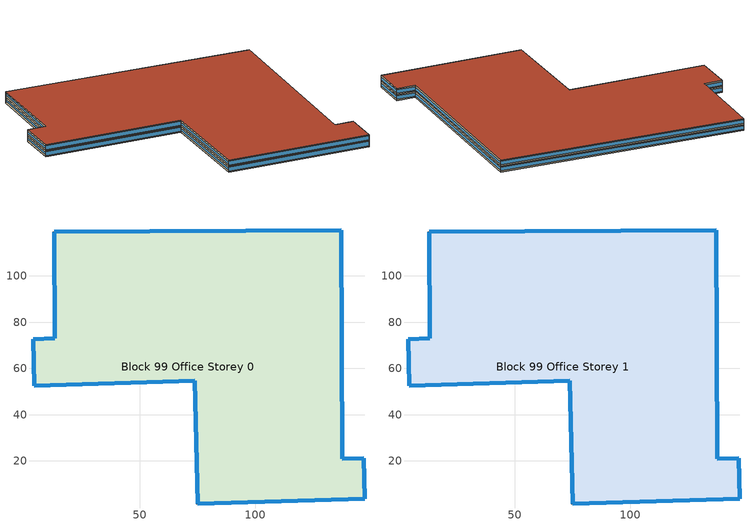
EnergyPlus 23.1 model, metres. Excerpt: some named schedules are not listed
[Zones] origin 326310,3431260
Block 99 Office Storey 0
 floor ground (Project Floor): 137.31,119.9 137.7,20.98 147.07,21.27 147.45,3.64 75.11,1.38 73.97,54.73 4.4,52.44 3.97,72.73 13.24,73.14 13.13,119.04 z0
 wall outside (Project Wall): 75.11,1.38 147.45,3.64 147.07,21.27 137.7,20.98 137.31,119.9 13.13,119.04 13.24,73.14 3.97,72.73 4.4,52.44 73.97,54.73 75.11,1.38 z0:3
 window (Office_south_window_construction): 75.14,1.38 147.41,3.64 / 4.44,52.44 73.94,54.73 z0.45:2.55
 window (Office_east_window_construction): 147.45,3.65 147.07,21.26 / 137.7,21.03 137.31,119.85 z0.9:2.1
 window (Office_north_window_construction): 147.06,21.27 137.71,20.98 / 137.25,119.89 13.2,119.04 / 13.24,73.14 3.98,72.73 z0.6:2.4
 window (Office_west_window_construction): 13.13,119.02 13.24,73.16 / 3.97,72.72 4.4,52.45 / 73.97,54.71 75.11,1.41 z1.05:1.95
 roof outside (Project Ceiling): 147.45,3.64 147.07,21.27 137.7,20.98 137.31,119.9 13.13,119.04 13.24,73.14 3.97,72.73 4.4,52.44 73.97,54.73 75.11,1.38 z3
Block 99 Office Storey 1
 floor outside (Project Floor): 137.31,119.9 137.7,20.98 147.07,21.27 147.45,3.64 75.11,1.38 73.97,54.73 4.4,52.44 3.97,72.73 13.24,73.14 13.13,119.04 z3
 wall outside (Project Wall): 75.11,1.38 147.45,3.64 147.07,21.27 137.7,20.98 137.31,119.9 13.13,119.04 13.24,73.14 3.97,72.73 4.4,52.44 73.97,54.73 75.11,1.38 z3:6
 window (Office_south_window_construction): 75.14,1.38 147.41,3.64 / 4.44,52.44 73.94,54.73 z3.45:5.55
 window (Office_east_window_construction): 147.45,3.65 147.07,21.26 / 137.7,21.03 137.31,119.85 z3.9:5.1
 window (Office_north_window_construction): 147.06,21.27 137.71,20.98 / 137.25,119.89 13.2,119.04 / 13.24,73.14 3.98,72.73 z3.6:5.4
 window (Office_west_window_construction): 13.13,119.02 13.24,73.16 / 3.97,72.72 4.4,52.45 / 73.97,54.71 75.11,1.41 z4.05:4.95
 roof outside (Project Flat Roof): 147.45,3.64 147.07,21.27 137.7,20.98 137.31,119.9 13.13,119.04 13.24,73.14 3.97,72.73 4.4,52.44 73.97,54.73 75.11,1.38 z6
[Building]
Building_1: North Axis=0; Terrain=City; Loads Convergence Tolerance Value=0.04; Temperature Convergence Tolerance Value=0.4; Solar Distribution=FullExterior; Maximum Number of Warmup Days=25; Minimum Number of Warmup Days=6
[Site:Location]
CHN Design_Conditions: Latitude=30; Longitude=114; Time Zone=8; Elevation=12
[SIZINGPERIOD:DESIGNDAY] Day of Month=21; DryBulb Temperature Range Modifier Type=DefaultMultipliers; Humidity Condition Type=Wetbulb; Barometric Pressure=101181; Rain Indicator=No; Snow Indicator=No; Daylight Saving Time Indicator=No; Sky Clearness=0; Begin Environment Reset Mode=FullResetAtBeginEnvironment
Name | Month | Day Type | Maximum DryBulb Temperature | Daily DryBulb Temperature Range | Wetbulb or DewPoint at Maximum DryBulb | Wind Speed | Wind Direction | Solar Model Indicator | ASHRAE Clear Sky Optical Depth for Beam Irradiance taub | ASHRAE Clear Sky Optical Depth for Diffuse Irradiance taud
Ann Htg 99.6% Condns DB | 1 | WinterDesignDay | -10 | 0 | -4.8 | 1 | 340 | ASHRAEClearSky | 0 | 0
Ann Clg .4% Condns DB=>MWB | 7 | SummerDesignDay | 40 | 6.6 | 27.1 | 3.5 | 220 | ASHRAETau | 0.781 | 1.413
[MATERIAL]
DefaultMaterial: Roughness=Rough; Thickness=0.1; Conductivity=0.1; Density=1000; Specific Heat=1000; Thermal Absorptance=0.9; Solar Absorptance=0.7; Visible Absorptance=0.7
[WINDOWMATERIAL:SIMPLEGLAZINGSYSTEM] UFactor=3; Visible Transmittance=0.6
Name | Solar Heat Gain Coefficient
Office_east_window; Office_south_window; Office_west_window | 0.3
Office_north_window | 0.35
[CONSTRUCTION]
Project Wall; Project Floor; Project Flat Roof; Project Ceiling: DefaultMaterial
Office_east_window_construction: Office_east_window
Office_south_window_construction: Office_south_window
Office_west_window_construction: Office_west_window
Office_north_window_construction: Office_north_window
[SPACE] Ceiling Height=autocalculate; Volume=autocalculate; Floor Area=autocalculate; Space Type=Office
Name | Zone
Block 99 Office Storey 0_space | Block 99 Office Storey 0
Block 99 Office Storey 1_space | Block 99 Office Storey 1
[SPACELIST]
Office: Block 99 Office Storey 0_space, Block 99 Office Storey 1_space
[ZONE] Type=1; Multiplier=1; Ceiling Height=autocalculate; Volume=autocalculate; Floor Area=autocalculate; Part of Total Floor Area=Yes
Block 99 Office Storey 0; Block 99 Office Storey 1
[PEOPLE]
People_for_office: Zone or ZoneList or Space or SpaceList=Office; Number of People Schedule=SeasonalSchedule_Schedule_office_people; Number of People Calculation Method=People/Area; People per Floor Area=0.1; Fraction Radiant=0.3; Sensible Heat Fraction=autocalculate; Activity Level Schedule=SeasonalSchedule_Schedule_office_activity; Carbon Dioxide Generation Rate=3.82e-08; Enable ASHRAE 55 Comfort Warnings=No; Mean Radiant Temperature Calculation Type=ZoneAveraged; Clothing Insulation Calculation Method=ClothingInsulationSchedule; Cold Stress Temperature Threshold=15.56; Heat Stress Temperature Threshold=30
[LIGHTS]
Light_for_office: Zone or ZoneList or Space or SpaceList=Office; Schedule=SeasonalSchedule_office_lighting; Design Level Calculation Method=Watts/Area; Watts per Zone Floor Area=8; Return Air Fraction=0; Fraction Radiant=0.32; Fraction Visible=0.25; Fraction Replaceable=1; EndUse Subcategory=General; Return Air Fraction Calculated from Plenum Temperature=No; Return Air Fraction Function of Plenum Temperature Coefficient 1=0; Return Air Fraction Function of Plenum Temperature Coefficient 2=0
[ELECTRICEQUIPMENT]
Equipment_for_office: Zone or ZoneList or Space or SpaceList=Office; Schedule=SeasonalSchedule_Schedule_office_equipment; Design Level Calculation Method=Watts/Area; Watts per Zone Floor Area=15; Fraction Latent=0; Fraction Radiant=0; Fraction Lost=0; EndUse Subcategory=Electric Equipment
[DAYLIGHTING:CONTROLS] Illuminance Setpoint at Reference Point 1=300
Name | Zone or Space | Glare Calculation Daylighting Reference Point | Daylighting Reference Point 1
Dlight_Block 99 Office Storey 0 | Block 99 Office Storey 0 | Rpoint_Block 99 Office Storey 0 | Rpoint_Block 99 Office Storey 0
Dlight_Block 99 Office Storey 1 | Block 99 Office Storey 1 | Rpoint_Block 99 Office Storey 1 | Rpoint_Block 99 Office Storey 1
[HVACTEMPLATE:THERMOSTAT]
Name | Heating Setpoint Schedule | Cooling Setpoint Schedule
Thermostat_for_office | SeasonalSchedule_office_heating | SeasonalSchedule_office_cooling
Thermostat_for_commercial | SeasonalSchedule_commerical_heating | SeasonalSchedule_commerical_cooling
Thermostat_for_residential | SeasonalSchedule_residential_heating | SeasonalSchedule_residential_cooling
Thermostat_for_school | SeasonalSchedule_school_heating | SeasonalSchedule_school_cooling
Thermostat_for_hospital | SeasonalSchedule_hospital_heating | SeasonalSchedule_hospital_cooling
Thermostat_for_industrial | SeasonalSchedule_Industrial_heating | SeasonalSchedule_Industrial_cooling
Thermostat_for_transport | SeasonalSchedule_transport_heating | SeasonalSchedule_transport_cooling
Thermostat_for_administration | SeasonalSchedule_administration_heating | SeasonalSchedule_administration_cooling
[HVACTEMPLATE:ZONE:IDEALLOADSAIRSYSTEM] Template Thermostat=Thermostat_for_office; Maximum Heating Supply Air Temperature=50; Minimum Cooling Supply Air Temperature=13; Maximum Heating Supply Air Humidity Ratio=0.0156; Minimum Cooling Supply Air Humidity Ratio=0.0077; Heating Limit=NoLimit; Cooling Limit=NoLimit; Dehumidification Control Type=ConstantSensibleHeatRatio; Cooling Sensible Heat Ratio=0.7; Dehumidification Setpoint=60; Humidification Control Type=None; Humidification Setpoint=30; Outdoor Air Method=DetailedSpecification; Outdoor Air Flow Rate per Person=0.00944; Outdoor Air Flow Rate per Zone Floor Area=0; Outdoor Air Flow Rate per Zone=0; Design Specification Outdoor Air Object=Ventilation_for_office; Demand Controlled Ventilation Type=None; Outdoor Air Economizer Type=NoEconomizer; Heat Recovery Type=None; Sensible Heat Recovery Effectiveness=0.7; Latent Heat Recovery Effectiveness=0.65
Block 99 Office Storey 0; Block 99 Office Storey 1
[DESIGNSPECIFICATION:OUTDOORAIR]
Ventilation_for_office: Outdoor Air Method=Flow/Person; Outdoor Air Flow per Person=0.00833333; Outdoor Air Flow per Zone Floor Area=0; Outdoor Air Flow per Zone=0; Outdoor Air Flow Air Changes per Hour=0
[SCHEDULE:WEEK:DAILY]
Schedule_office_heating_summer_weekly: Schedule_office_heating_summer_hourly, Schedule_office_heating_summer_hourly, Schedule_office_heating_summer_hourly, Schedule_office_heating_summer_hourly, Schedule_office_heating_summer_hourly, Schedule_office_heating_summer_hourly, Schedule_office_heating_summer_hourly, Schedule_office_heating_summer_hourly, Schedule_office_heating_summer_hourly, Schedule_office_heating_summer_hourly, Schedule_office_heating_summer_hourly, Schedule_office_heating_summer_hourly
Schedule_office_heating_winnter_weekly: Schedule_office_heating_winnter_holiday_hourly, Schedule_office_heating_winnter_weekday_hourly, Schedule_office_heating_winnter_weekday_hourly, Schedule_office_heating_winnter_weekday_hourly, Schedule_office_heating_winnter_weekday_hourly, Schedule_office_heating_winnter_weekday_hourly, Schedule_office_heating_winnter_holiday_hourly, Schedule_office_heating_winnter_holiday_hourly, Schedule_office_heating_winnter_weekday_hourly, Schedule_office_heating_winnter_weekday_hourly, Schedule_office_heating_winnter_holiday_hourly, Schedule_office_heating_winnter_holiday_hourly
Schedule_office_cooling_winnter_weekly: Schedule_office_cooling_winter_hourly, Schedule_office_cooling_winter_hourly, Schedule_office_cooling_winter_hourly, Schedule_office_cooling_winter_hourly, Schedule_office_cooling_winter_hourly, Schedule_office_cooling_winter_hourly, Schedule_office_cooling_winter_hourly, Schedule_office_cooling_winter_hourly, Schedule_office_cooling_winter_hourly, Schedule_office_cooling_winter_hourly, Schedule_office_cooling_winter_hourly, Schedule_office_cooling_winter_hourly
Schedule_office_cooling_summer_weekly: Schedule_office_cooling_summer_holiday_hourly, Schedule_office_cooling_summer_weekday_hourly, Schedule_office_cooling_summer_weekday_hourly, Schedule_office_cooling_summer_weekday_hourly, Schedule_office_cooling_summer_weekday_hourly, Schedule_office_cooling_summer_weekday_hourly, Schedule_office_cooling_summer_holiday_hourly, Schedule_office_cooling_summer_holiday_hourly, Schedule_office_cooling_summer_weekday_hourly, Schedule_office_cooling_summer_weekday_hourly, Schedule_office_cooling_summer_holiday_hourly, Schedule_office_cooling_summer_holiday_hourly
Schedule_office_lighting_weekly: Schedule_office_lighting_holiday_hourly, Schedule_office_lighting_weekday_hourly, Schedule_office_lighting_weekday_hourly, Schedule_office_lighting_weekday_hourly, Schedule_office_lighting_weekday_hourly, Schedule_office_lighting_weekday_hourly, Schedule_office_lighting_holiday_hourly, Schedule_office_lighting_holiday_hourly, Schedule_office_lighting_weekday_hourly, Schedule_office_lighting_weekday_hourly, Schedule_office_lighting_holiday_hourly, Schedule_office_lighting_holiday_hourly
Schedule_office_equipment_weekly: Schedule_office_equipment_holiday_hourly, Schedule_office_equipment_weekday_hourly, Schedule_office_equipment_weekday_hourly, Schedule_office_equipment_weekday_hourly, Schedule_office_equipment_weekday_hourly, Schedule_office_equipment_weekday_hourly, Schedule_office_equipment_holiday_hourly, Schedule_office_equipment_holiday_hourly, Schedule_office_equipment_weekday_hourly, Schedule_office_equipment_weekday_hourly, Schedule_office_equipment_holiday_hourly, Schedule_office_equipment_holiday_hourly
Schedule_office_people_weekly: Schedule_office_people_holiday_hourly, Schedule_office_people_weekday_hourly, Schedule_office_people_weekday_hourly, Schedule_office_people_weekday_hourly, Schedule_office_people_weekday_hourly, Schedule_office_people_weekday_hourly, Schedule_office_people_holiday_hourly, Schedule_office_people_holiday_hourly, Schedule_office_people_weekday_hourly, Schedule_office_people_weekday_hourly, Schedule_office_people_holiday_hourly, Schedule_office_people_holiday_hourly
Schedule_office_activity_weekly: Schedule_office_activity_holiday_hourly, Schedule_office_activity_weekday_hourly, Schedule_office_activity_weekday_hourly, Schedule_office_activity_weekday_hourly, Schedule_office_activity_weekday_hourly, Schedule_office_activity_weekday_hourly, Schedule_office_activity_holiday_hourly, Schedule_office_activity_holiday_hourly, Schedule_office_activity_weekday_hourly, Schedule_office_activity_weekday_hourly, Schedule_office_activity_holiday_hourly, Schedule_office_activity_holiday_hourly
Schedule_commerical_heating_summer_weekly: Schedule_commerical_heating_summer_hourly, Schedule_commerical_heating_summer_hourly, Schedule_commerical_heating_summer_hourly, Schedule_commerical_heating_summer_hourly, Schedule_commerical_heating_summer_hourly, Schedule_commerical_heating_summer_hourly, Schedule_commerical_heating_summer_hourly, Schedule_commerical_heating_summer_hourly, Schedule_commerical_heating_summer_hourly, Schedule_commerical_heating_summer_hourly, Schedule_commerical_heating_summer_hourly, Schedule_commerical_heating_summer_hourly
Schedule_commerical_heating_winnter_weekly: Schedule_commerical_heating_winnter_holiday_hourly, Schedule_commerical_heating_winnter_weekday_hourly, Schedule_commerical_heating_winnter_weekday_hourly, Schedule_commerical_heating_winnter_weekday_hourly, Schedule_commerical_heating_winnter_weekday_hourly, Schedule_commerical_heating_winnter_weekday_hourly, Schedule_commerical_heating_winnter_holiday_hourly, Schedule_commerical_heating_winnter_holiday_hourly, Schedule_commerical_heating_winnter_weekday_hourly, Schedule_commerical_heating_winnter_weekday_hourly, Schedule_commerical_heating_winnter_holiday_hourly, Schedule_commerical_heating_winnter_holiday_hourly
Schedule_commerical_cooling_winnter_weekly: Schedule_commerical_cooling_winter_hourly, Schedule_commerical_cooling_winter_hourly, Schedule_commerical_cooling_winter_hourly, Schedule_commerical_cooling_winter_hourly, Schedule_commerical_cooling_winter_hourly, Schedule_commerical_cooling_winter_hourly, Schedule_commerical_cooling_winter_hourly, Schedule_commerical_cooling_winter_hourly, Schedule_commerical_cooling_winter_hourly, Schedule_commerical_cooling_winter_hourly, Schedule_commerical_cooling_winter_hourly, Schedule_commerical_cooling_winter_hourly
Schedule_commerical_cooling_summer_weekly: Schedule_commerical_cooling_summer_holiday_hourly, Schedule_commerical_cooling_summer_weekday_hourly, Schedule_commerical_cooling_summer_weekday_hourly, Schedule_commerical_cooling_summer_weekday_hourly, Schedule_commerical_cooling_summer_weekday_hourly, Schedule_commerical_cooling_summer_weekday_hourly, Schedule_commerical_cooling_summer_holiday_hourly, Schedule_commerical_cooling_summer_holiday_hourly, Schedule_commerical_cooling_summer_weekday_hourly, Schedule_commerical_cooling_summer_weekday_hourly, Schedule_commerical_cooling_summer_holiday_hourly, Schedule_commerical_cooling_summer_holiday_hourly
Schedule_residential_heating_summer_weekly: Schedule_residential_heating_summer_hourly, Schedule_residential_heating_summer_hourly, Schedule_residential_heating_summer_hourly, Schedule_residential_heating_summer_hourly, Schedule_residential_heating_summer_hourly, Schedule_residential_heating_summer_hourly, Schedule_residential_heating_summer_hourly, Schedule_residential_heating_summer_hourly, Schedule_residential_heating_summer_hourly, Schedule_residential_heating_summer_hourly, Schedule_residential_heating_summer_hourly, Schedule_residential_heating_summer_hourly
Schedule_residential_heating_winnter_weekly: Schedule_residential_heating_winnter_holiday_hourly, Schedule_residential_heating_winnter_weekday_hourly, Schedule_residential_heating_winnter_weekday_hourly, Schedule_residential_heating_winnter_weekday_hourly, Schedule_residential_heating_winnter_weekday_hourly, Schedule_residential_heating_winnter_weekday_hourly, Schedule_residential_heating_winnter_holiday_hourly, Schedule_residential_heating_winnter_holiday_hourly, Schedule_residential_heating_winnter_weekday_hourly, Schedule_residential_heating_winnter_weekday_hourly, Schedule_residential_heating_winnter_holiday_hourly, Schedule_residential_heating_winnter_holiday_hourly
Schedule_residential_cooling_winnter_weekly: Schedule_residential_cooling_winter_hourly, Schedule_residential_cooling_winter_hourly, Schedule_residential_cooling_winter_hourly, Schedule_residential_cooling_winter_hourly, Schedule_residential_cooling_winter_hourly, Schedule_residential_cooling_winter_hourly, Schedule_residential_cooling_winter_hourly, Schedule_residential_cooling_winter_hourly, Schedule_residential_cooling_winter_hourly, Schedule_residential_cooling_winter_hourly, Schedule_residential_cooling_winter_hourly, Schedule_residential_cooling_winter_hourly
Schedule_residential_cooling_summer_weekly: Schedule_residential_cooling_summer_holiday_hourly, Schedule_residential_cooling_summer_weekday_hourly, Schedule_residential_cooling_summer_weekday_hourly, Schedule_residential_cooling_summer_weekday_hourly, Schedule_residential_cooling_summer_weekday_hourly, Schedule_residential_cooling_summer_weekday_hourly, Schedule_residential_cooling_summer_holiday_hourly, Schedule_residential_cooling_summer_holiday_hourly, Schedule_residential_cooling_summer_weekday_hourly, Schedule_residential_cooling_summer_weekday_hourly, Schedule_residential_cooling_summer_holiday_hourly, Schedule_residential_cooling_summer_holiday_hourly
Schedule_school_heating_summer_weekly: Schedule_school_heating_summer_hourly, Schedule_school_heating_summer_hourly, Schedule_school_heating_summer_hourly, Schedule_school_heating_summer_hourly, Schedule_school_heating_summer_hourly, Schedule_school_heating_summer_hourly, Schedule_school_heating_summer_hourly, Schedule_school_heating_summer_hourly, Schedule_school_heating_summer_hourly, Schedule_school_heating_summer_hourly, Schedule_school_heating_summer_hourly, Schedule_school_heating_summer_hourly
Schedule_school_heating_winnter_weekly: Schedule_school_heating_winnter_holiday_hourly, Schedule_school_heating_winnter_weekday_hourly, Schedule_school_heating_winnter_weekday_hourly, Schedule_school_heating_winnter_weekday_hourly, Schedule_school_heating_winnter_weekday_hourly, Schedule_school_heating_winnter_weekday_hourly, Schedule_school_heating_winnter_holiday_hourly, Schedule_school_heating_winnter_holiday_hourly, Schedule_school_heating_winnter_weekday_hourly, Schedule_school_heating_winnter_weekday_hourly, Schedule_school_heating_winnter_holiday_hourly, Schedule_school_heating_winnter_holiday_hourly
Schedule_school_cooling_winnter_weekly: Schedule_school_cooling_winter_hourly, Schedule_school_cooling_winter_hourly, Schedule_school_cooling_winter_hourly, Schedule_school_cooling_winter_hourly, Schedule_school_cooling_winter_hourly, Schedule_school_cooling_winter_hourly, Schedule_school_cooling_winter_hourly, Schedule_school_cooling_winter_hourly, Schedule_school_cooling_winter_hourly, Schedule_school_cooling_winter_hourly, Schedule_school_cooling_winter_hourly, Schedule_school_cooling_winter_hourly
Schedule_school_cooling_summer_weekly: Schedule_school_cooling_summer_holiday_hourly, Schedule_school_cooling_summer_weekday_hourly, Schedule_school_cooling_summer_weekday_hourly, Schedule_school_cooling_summer_weekday_hourly, Schedule_school_cooling_summer_weekday_hourly, Schedule_school_cooling_summer_weekday_hourly, Schedule_school_cooling_summer_holiday_hourly, Schedule_school_cooling_summer_holiday_hourly, Schedule_school_cooling_summer_weekday_hourly, Schedule_school_cooling_summer_weekday_hourly, Schedule_school_cooling_summer_holiday_hourly, Schedule_school_cooling_summer_holiday_hourly
Schedule_hospital_heating_summer_weekly: Schedule_hospital_heating_summer_hourly, Schedule_hospital_heating_summer_hourly, Schedule_hospital_heating_summer_hourly, Schedule_hospital_heating_summer_hourly, Schedule_hospital_heating_summer_hourly, Schedule_hospital_heating_summer_hourly, Schedule_hospital_heating_summer_hourly, Schedule_hospital_heating_summer_hourly, Schedule_hospital_heating_summer_hourly, Schedule_hospital_heating_summer_hourly, Schedule_hospital_heating_summer_hourly, Schedule_hospital_heating_summer_hourly
Schedule_hospital_heating_winnter_weekly: Schedule_hospital_heating_winnter_holiday_hourly, Schedule_hospital_heating_winnter_weekday_hourly, Schedule_hospital_heating_winnter_weekday_hourly, Schedule_hospital_heating_winnter_weekday_hourly, Schedule_hospital_heating_winnter_weekday_hourly, Schedule_hospital_heating_winnter_weekday_hourly, Schedule_hospital_heating_winnter_holiday_hourly, Schedule_hospital_heating_winnter_holiday_hourly, Schedule_hospital_heating_winnter_weekday_hourly, Schedule_hospital_heating_winnter_weekday_hourly, Schedule_hospital_heating_winnter_holiday_hourly, Schedule_hospital_heating_winnter_holiday_hourly
Schedule_hospital_cooling_winnter_weekly: Schedule_hospital_cooling_winter_hourly, Schedule_hospital_cooling_winter_hourly, Schedule_hospital_cooling_winter_hourly, Schedule_hospital_cooling_winter_hourly, Schedule_hospital_cooling_winter_hourly, Schedule_hospital_cooling_winter_hourly, Schedule_hospital_cooling_winter_hourly, Schedule_hospital_cooling_winter_hourly, Schedule_hospital_cooling_winter_hourly, Schedule_hospital_cooling_winter_hourly, Schedule_hospital_cooling_winter_hourly, Schedule_hospital_cooling_winter_hourly
Schedule_hospital_cooling_summer_weekly: Schedule_hospital_cooling_summer_holiday_hourly, Schedule_hospital_cooling_summer_weekday_hourly, Schedule_hospital_cooling_summer_weekday_hourly, Schedule_hospital_cooling_summer_weekday_hourly, Schedule_hospital_cooling_summer_weekday_hourly, Schedule_hospital_cooling_summer_weekday_hourly, Schedule_hospital_cooling_summer_holiday_hourly, Schedule_hospital_cooling_summer_holiday_hourly, Schedule_hospital_cooling_summer_weekday_hourly, Schedule_hospital_cooling_summer_weekday_hourly, Schedule_hospital_cooling_summer_holiday_hourly, Schedule_hospital_cooling_summer_holiday_hourly
Schedule_Industrial_heating_summer_weekly: Schedule_Industrial_heating_summer_hourly, Schedule_Industrial_heating_summer_hourly, Schedule_Industrial_heating_summer_hourly, Schedule_Industrial_heating_summer_hourly, Schedule_Industrial_heating_summer_hourly, Schedule_Industrial_heating_summer_hourly, Schedule_Industrial_heating_summer_hourly, Schedule_Industrial_heating_summer_hourly, Schedule_Industrial_heating_summer_hourly, Schedule_Industrial_heating_summer_hourly, Schedule_Industrial_heating_summer_hourly, Schedule_Industrial_heating_summer_hourly
Schedule_Industrial_heating_winnter_weekly: Schedule_Industrial_heating_winnter_holiday_hourly, Schedule_Industrial_heating_winnter_weekday_hourly, Schedule_Industrial_heating_winnter_weekday_hourly, Schedule_Industrial_heating_winnter_weekday_hourly, Schedule_Industrial_heating_winnter_weekday_hourly, Schedule_Industrial_heating_winnter_weekday_hourly, Schedule_Industrial_heating_winnter_holiday_hourly, Schedule_Industrial_heating_winnter_holiday_hourly, Schedule_Industrial_heating_winnter_weekday_hourly, Schedule_Industrial_heating_winnter_weekday_hourly, Schedule_Industrial_heating_winnter_holiday_hourly, Schedule_Industrial_heating_winnter_holiday_hourly
[SCHEDULE:YEAR]
SeasonalSchedule_office_heating: Schedule_office_heating_winnter_weekly, 1, 1, 3, 31, Schedule_office_heating_summer_weekly, 4, 1, 11, 30, Schedule_office_heating_winnter_weekly, 12, 1, 12, 31
SeasonalSchedule_office_cooling: Schedule_office_cooling_winnter_weekly, 1, 1, 5, 31, Schedule_office_cooling_summer_weekly, 6, 1, 9, 30, Schedule_office_cooling_winnter_weekly, 10, 1, 12, 31
SeasonalSchedule_office_lighting: Schedule_office_lighting_weekly, 1, 1, 12, 31
SeasonalSchedule_Schedule_office_equipment: Schedule_office_equipment_weekly, 1, 1, 12, 31
SeasonalSchedule_Schedule_office_people: Schedule_office_people_weekly, 1, 1, 12, 31
SeasonalSchedule_Schedule_office_activity: Schedule_office_activity_weekly, 1, 1, 12, 31
SeasonalSchedule_commerical_heating: Schedule_commerical_heating_winnter_weekly, 1, 1, 3, 31, Schedule_commerical_heating_summer_weekly, 4, 1, 11, 30, Schedule_commerical_heating_winnter_weekly, 12, 1, 12, 31
SeasonalSchedule_commerical_cooling: Schedule_commerical_cooling_winnter_weekly, 1, 1, 5, 31, Schedule_commerical_cooling_summer_weekly, 6, 1, 9, 30, Schedule_commerical_cooling_winnter_weekly, 10, 1, 12, 31
SeasonalSchedule_residential_heating: Schedule_residential_heating_winnter_weekly, 1, 1, 3, 31, Schedule_residential_heating_summer_weekly, 4, 1, 11, 30, Schedule_residential_heating_winnter_weekly, 12, 1, 12, 31
SeasonalSchedule_residential_cooling: Schedule_residential_cooling_winnter_weekly, 1, 1, 5, 31, Schedule_residential_cooling_summer_weekly, 6, 1, 9, 30, Schedule_residential_cooling_winnter_weekly, 10, 1, 12, 31
SeasonalSchedule_school_heating: Schedule_school_heating_winnter_weekly, 1, 1, 3, 31, Schedule_school_heating_summer_weekly, 4, 1, 11, 30, Schedule_school_heating_winnter_weekly, 12, 1, 12, 31
SeasonalSchedule_school_cooling: Schedule_school_cooling_winnter_weekly, 1, 1, 5, 31, Schedule_school_cooling_summer_weekly, 6, 1, 9, 30, Schedule_school_cooling_winnter_weekly, 10, 1, 12, 31
SeasonalSchedule_hospital_heating: Schedule_hospital_heating_winnter_weekly, 1, 1, 3, 31, Schedule_hospital_heating_summer_weekly, 4, 1, 11, 30, Schedule_hospital_heating_winnter_weekly, 12, 1, 12, 31
SeasonalSchedule_hospital_cooling: Schedule_hospital_cooling_winnter_weekly, 1, 1, 5, 31, Schedule_hospital_cooling_summer_weekly, 6, 1, 9, 30, Schedule_hospital_cooling_winnter_weekly, 10, 1, 12, 31
SeasonalSchedule_Industrial_heating: Schedule_Industrial_heating_winnter_weekly, 1, 1, 3, 31, Schedule_Industrial_heating_summer_weekly, 4, 1, 11, 30, Schedule_Industrial_heating_winnter_weekly, 12, 1, 12, 31
SeasonalSchedule_Industrial_cooling: Schedule_Industrial_cooling_winnter_weekly, 1, 1, 5, 31, Schedule_Industrial_cooling_summer_weekly, 6, 1, 9, 30, Schedule_Industrial_cooling_winnter_weekly, 10, 1, 12, 31
SeasonalSchedule_transport_heating: Schedule_transport_heating_winnter_weekly, 1, 1, 3, 31, Schedule_transport_heating_summer_weekly, 4, 1, 11, 30, Schedule_transport_heating_winnter_weekly, 12, 1, 12, 31
SeasonalSchedule_transport_cooling: Schedule_transport_cooling_winnter_weekly, 1, 1, 5, 31, Schedule_transport_cooling_summer_weekly, 6, 1, 9, 30, Schedule_transport_cooling_winnter_weekly, 10, 1, 12, 31
SeasonalSchedule_administration_heating: Schedule_administration_heating_winnter_weekly, 1, 1, 3, 31, Schedule_administration_heating_summer_weekly, 4, 1, 11, 30, Schedule_administration_heating_winnter_weekly, 12, 1, 12, 31
SeasonalSchedule_administration_cooling: Schedule_administration_cooling_winnter_weekly, 1, 1, 5, 31, Schedule_administration_cooling_summer_weekly, 6, 1, 9, 30, Schedule_administration_cooling_winnter_weekly, 10, 1, 12, 31
